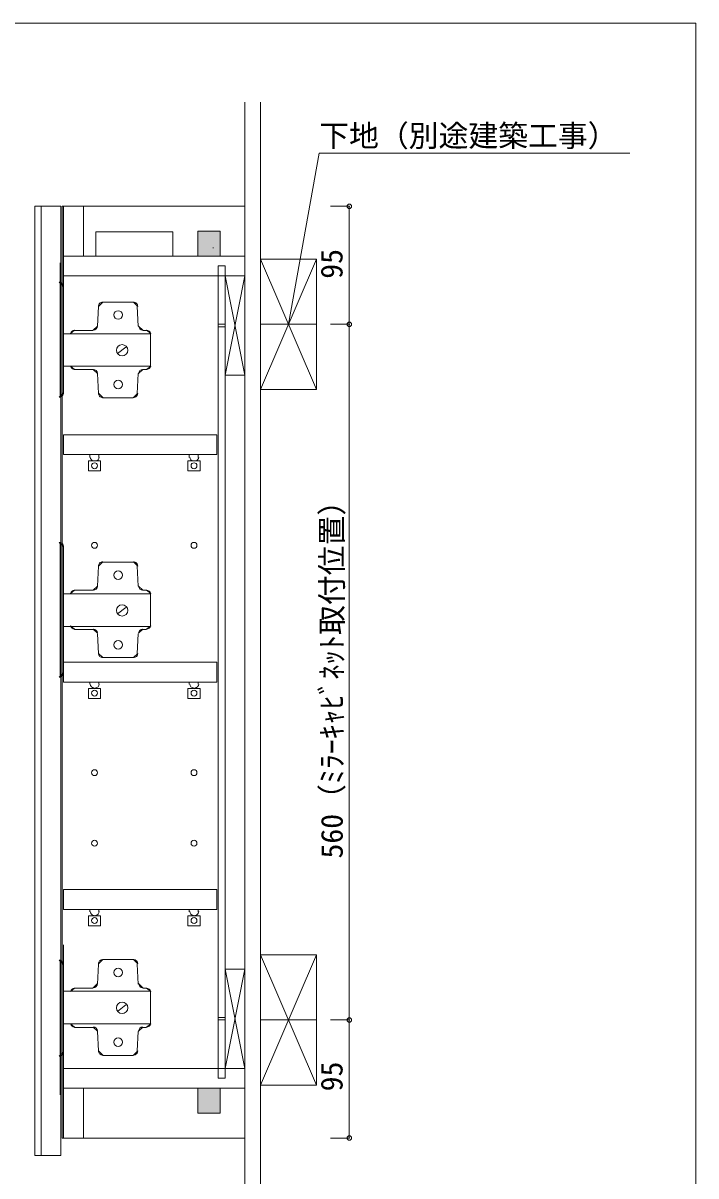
# Model space of a CAD drawing. Units: millimetres at full size, sheet at 1:6; details may follow other scales. Extents: x -1249 to 1249, y -827 to 827.
# Drawn here: x 707 to 1249, y -102 to 827 of the extents above; entities that cross this region are included whole.
import ezdxf
from ezdxf.enums import TextEntityAlignment as Align

# ---------------------------------------------------------------- set-up
doc = ezdxf.new("R2010")
doc.units = ezdxf.units.MM
doc.header["$LTSCALE"] = 6
doc.header["$PDMODE"] = 32
doc.header["$PDSIZE"] = 3.6
doc.layers.add('0-0_0', color=7, linetype='Continuous', lineweight=15)
doc.styles.add('ＭＳ ゴシック', font='')
doc.styles.get('ＭＳ ゴシック').set_extended_font_data('MS Gothic')

msp = doc.modelspace()

# ---------------------------------------------------------------- linework, layer by layer
at = {"layer": '0-0_0'}
for p, q in [((885.907, 762.813), (885.907, -370.489)), ((898.407, 762.813), (898.407, 646.791)), ((737.903, 678.984), (716.903, 678.984)), ((716.903, 678.984), (716.903, -85.016)), ((721.903, 678.984), (721.903, -85.016)), ((737.903, 664.984), (737.903, 678.984)), ((737.903, 678.984), (737.903, -85.016)), ((739.907, 638.987), (739.907, 678.984)), ((755.907, 638.987), (755.907, 678.984)), ((885.907, 633.987), (885.907, 678.984)), ((865.907, 658.987), (865.907, 638.987)), ((885.907, 663.987), (885.907, -41.017)), ((765.907, 658.487), (765.907, 638.987)), ((827.907, 658.487), (765.907, 658.487)), ((827.907, 658.487), (827.907, 638.987)), ((860.009, 645.487), (860.518, 645.487)), ((885.907, 648.987), (885.907, 543.987)), ((898.407, 646.791), (898.407, -370.489)), ((885.907, 638.987), (739.907, 638.987)), ((739.907, 622.987), (739.907, 638.987)), ((943.407, 636.487), (898.407, 531.487)), ((898.407, 636.487), (943.407, 531.487)), ((885.907, 622.987), (739.907, 622.987)), ((869.907, 630.975), (869.907, -22.848)), ((885.907, 622.987), (869.907, 542.987)), ((885.907, 542.987), (869.907, 622.987)), ((869.907, 583.987), (864.407, 583.987)), ((869.907, 581.987), (864.407, 581.987)), ((898.407, 583.987), (943.407, 583.987)), ((885.907, 542.987), (869.907, 542.987)), ((898.407, 531.487), (943.407, 531.487)), ((739.971, 495.076), (739.971, 479.076)), ((863.394, 495.076), (739.971, 495.076)), ((764.354, 473.981), (765.446, 473.981)), ((844.419, 473.981), (845.51, 473.981)), ((739.971, 312.019), (739.971, 296.019)), ((863.394, 312.019), (739.971, 312.019)), ((764.354, 290.924), (765.446, 290.924)), ((844.419, 290.924), (845.51, 290.924)), ((739.971, 128.962), (739.971, 112.962)), ((863.394, 128.962), (739.971, 128.962)), ((764.354, 107.867), (765.446, 107.867)), ((844.419, 107.867), (845.51, 107.867)), ((943.407, 76.483), (898.407, -28.517)), ((898.407, 76.483), (943.407, -28.517)), ((869.907, -15.017), (885.907, 64.983)), ((885.907, 64.153), (885.907, -25.847)), ((869.907, 25.983), (864.407, 25.983)), ((869.907, 23.983), (864.407, 23.983)), ((898.407, 23.983), (943.407, 23.983)), ((869.907, -22.848), (864.407, -22.848)), ((753.863, -31.017), (739.907, -31.017)), ((885.907, -31.017), (739.971, -31.017)), ((739.971, -31.017), (739.971, -71.016)), ((755.971, -31.017), (755.971, -71.016)), ((865.907, -31.017), (865.907, -51.017)), ((898.407, -28.517), (943.407, -28.517)), ((885.907, -71.016), (885.907, -41.017)), ((847.907, -51.017), (865.907, -51.017)), ((737.903, -85.016), (716.903, -85.016)), ((737.903, -84.016), (737.903, -85.016))]:
    msp.add_line(p, q, dxfattribs=at)
at = {"layer": '0-0_0', "color": 4, "lineweight": 9}
for p, q in [((969.918, 678.984), (954.692, 678.984)), ((969.918, 678.984), (969.918, 593.987)), ((969.918, 583.987), (954.692, 583.987)), ((969.918, 23.983), (954.692, 23.983)), ((969.918, -71.016), (954.692, -71.016))]:
    msp.add_line(p, q, dxfattribs=at)
at = {"layer": '0-0_0', "color": 8, "lineweight": 18}
for p, q in [((739.966, 614.447), (736.509, 617.904)), ((771.446, 601.891), (767.989, 598.434)), ((799.651, 598.434), (796.194, 601.891)), ((748.883, 579.328), (745.535, 576.735)), ((763.804, 579.328), (767.258, 582.628)), ((800.382, 582.628), (803.836, 579.328)), ((810.095, 576.735), (806.748, 579.328)), ((745.535, 550.259), (748.883, 547.666)), ((767.258, 544.366), (763.804, 547.666)), ((803.836, 547.666), (800.382, 544.366)), ((806.748, 547.666), (810.095, 550.259)), ((736.509, 525.453), (739.966, 528.91)), ((767.989, 528.559), (771.446, 525.102)), ((796.194, 525.102), (799.651, 528.559)), ((739.966, 405.016), (736.509, 408.473)), ((771.446, 392.824), (767.989, 389.367)), ((799.651, 389.367), (796.194, 392.824)), ((763.804, 369.897), (767.258, 373.197)), ((800.382, 373.197), (803.836, 369.897)), ((748.883, 369.897), (745.535, 367.304)), ((810.095, 367.304), (806.748, 369.897)), ((745.535, 341.191), (748.883, 338.599)), ((767.258, 335.298), (763.804, 338.599)), ((803.836, 338.599), (800.382, 335.298)), ((806.748, 338.599), (810.095, 341.191)), ((767.989, 319.128), (771.446, 315.671)), ((796.194, 315.671), (799.651, 319.128)), ((736.509, 300.022), (739.966, 303.479)), ((739.966, 68.753), (736.509, 72.21)), ((771.446, 72.561), (767.989, 69.104)), ((799.651, 69.104), (796.194, 72.561)), ((748.883, 49.633), (745.535, 47.041)), ((763.804, 49.997), (767.258, 53.298)), ((800.382, 53.298), (803.836, 49.997)), ((810.095, 47.041), (806.748, 49.633)), ((745.535, 20.928), (748.883, 18.335)), ((806.748, 18.335), (810.095, 20.928)), ((767.258, 15.035), (763.804, 18.335)), ((803.836, 18.335), (800.382, 15.035)), ((736.509, -5.241), (739.966, -1.784)), ((767.989, -0.771), (771.446, -4.228)), ((796.194, -4.228), (799.651, -0.771))]:
    msp.add_line(p, q, dxfattribs=at)
at = {"layer": '0-0_0', "color": 1, "lineweight": 18}
msp.add_line((864.33, 245.796), (864.33, 257.806), dxfattribs=at)
at = {"layer": '0-0_0', "lineweight": 18}
msp.add_lwpolyline([(-1249.379, -826.86), (1248.863, -826.86), (1248.863, 826.506), (-1249.379, 826.506)], close=True, dxfattribs=at)
at = {"layer": '0-0_0'}
for points in [[(920.907, 583.987), (945.721, 721.747), (1195.542, 721.747)], [(738.907, 633.987), (738.907, 678.984), (885.907, 678.984)], [(865.907, 658.987), (847.907, 658.987), (847.907, 638.987)], [(738.907, 633.987), (738.907, -71.016), (885.907, -71.016)], [(898.407, 636.487), (943.407, 636.487), (943.407, 531.487)], [(869.907, 630.975), (864.407, 630.975), (864.407, -22.848)], [(863.394, 495.076), (863.394, 479.076), (739.971, 479.076)], [(768.357, 476.892), (768.357, 479.076), (761.079, 479.076), (761.079, 476.892)], [(848.422, 476.892), (848.422, 479.076), (841.143, 479.076), (841.143, 476.892)], [(863.394, 312.019), (863.394, 296.019), (739.971, 296.019)], [(768.357, 294.199), (768.357, 296.019), (761.079, 296.019), (761.079, 294.199)], [(848.422, 294.199), (848.422, 296.019), (841.143, 296.019), (841.143, 294.199)], [(863.394, 128.962), (863.394, 112.962), (739.971, 112.962)], [(768.357, 111.142), (768.357, 112.962), (761.079, 112.962), (761.079, 111.142)], [(848.422, 111.142), (848.422, 112.962), (841.143, 112.962), (841.143, 111.142)], [(898.407, 76.483), (943.407, 76.483), (943.407, -28.517)], [(885.907, 64.983), (869.907, 64.983), (885.907, -15.017)], [(885.907, -15.017), (739.907, -15.017), (739.907, -31.017)], [(865.907, -31.017), (847.907, -31.017), (847.907, -51.017)]]:
    msp.add_lwpolyline(points, dxfattribs=at)
at = {"layer": '0-0_0', "color": 8, "lineweight": 18}
for points in [[(737.367, 525.089), (737.367, 633.54), (737.367, 525.089)], [(739.966, 630.265), (739.966, 528.728), (739.966, 630.265)], [(767.989, 598.252), (767.261, 582.603), (767.989, 598.252)], [(796.012, 601.891), (771.264, 601.891), (796.012, 601.891)], [(800.015, 582.603), (799.287, 598.252), (800.015, 582.603)], [(763.622, 578.964), (748.701, 578.964), (763.622, 578.964)], [(806.566, 578.964), (803.654, 578.964), (806.566, 578.964)], [(783.274, 560.403), (790.189, 565.498), (783.274, 560.403)], [(763.622, 547.666), (748.701, 547.666), (763.622, 547.666)], [(806.566, 547.666), (803.654, 547.666), (806.566, 547.666)], [(767.989, 528.377), (767.261, 544.39), (767.989, 528.377)], [(800.015, 544.39), (799.287, 528.377), (800.015, 544.39)], [(796.012, 524.738), (771.264, 524.738), (796.012, 524.738)], [(737.367, 299.658), (737.367, 408.109), (737.367, 299.658)], [(739.966, 404.834), (739.966, 303.297), (739.966, 404.834)], [(796.012, 392.46), (771.264, 392.46), (796.012, 392.46)], [(767.989, 389.185), (767.261, 373.172), (767.989, 389.185)], [(800.015, 373.172), (799.287, 389.185), (800.015, 373.172)], [(763.622, 369.897), (748.701, 369.897), (763.622, 369.897)], [(806.566, 369.897), (803.654, 369.897), (806.566, 369.897)], [(783.274, 350.972), (790.189, 356.067), (783.274, 350.972)], [(763.622, 338.235), (748.701, 338.235), (763.622, 338.235)], [(767.989, 318.946), (767.261, 334.959), (767.989, 318.946)], [(800.015, 334.959), (799.287, 318.946), (800.015, 334.959)], [(806.566, 338.235), (803.654, 338.235), (806.566, 338.235)], [(796.012, 315.671), (771.264, 315.671), (796.012, 315.671)], [(739.966, 84.571), (739.966, -16.966), (739.966, 84.571)], [(737.367, -36.241), (737.367, 72.21), (737.367, -36.241)], [(767.989, 68.922), (767.261, 52.909), (767.989, 68.922)], [(796.012, 72.561), (771.264, 72.561), (796.012, 72.561)], [(800.015, 52.909), (799.287, 68.922), (800.015, 52.909)], [(763.622, 49.633), (748.701, 49.633), (763.622, 49.633)], [(806.566, 49.633), (803.654, 49.633), (806.566, 49.633)], [(783.274, 30.709), (790.189, 36.168), (783.274, 30.709)], [(763.622, 17.971), (748.701, 17.971), (763.622, 17.971)], [(767.989, -0.953), (767.261, 14.696), (767.989, -0.953)], [(800.015, 14.696), (799.287, -0.953), (800.015, 14.696)], [(806.566, 17.971), (803.654, 17.971), (806.566, 17.971)], [(796.012, -4.592), (771.264, -4.592), (796.012, -4.592)]]:
    msp.add_lwpolyline(points, dxfattribs=at)
at = {"layer": '0-0_0', "color": 4, "lineweight": 9}
msp.add_lwpolyline([(969.918, 593.987), (969.918, 13.983), (969.918, -71.016)], dxfattribs=at)
at = {"layer": '0-0_0', "color": 8, "lineweight": 18}
for points in [[(739.966, 576.416), (809.841, 576.416), (809.841, 550.213), (739.966, 550.213), (809.841, 550.213), (809.841, 576.416)], [(739.966, 366.985), (809.841, 366.985), (809.841, 340.782), (739.966, 340.782), (809.841, 340.782), (809.841, 366.985)], [(739.966, 47.086), (809.841, 47.086), (809.841, 20.883), (739.966, 20.883), (809.841, 20.883), (809.841, 47.086)]]:
    msp.add_lwpolyline(points, close=True, dxfattribs=at)
at = {"layer": '0-0_0'}
for points in [[(769.813, 473.981), (769.813, 465.974), (759.987, 465.974), (759.987, 473.981)], [(849.878, 473.981), (849.878, 465.974), (840.052, 465.974), (840.052, 473.981)], [(769.813, 290.924), (769.813, 282.917), (759.987, 282.917), (759.987, 290.924)], [(849.878, 290.924), (849.878, 282.917), (840.052, 282.917), (840.052, 290.924)], [(769.813, 107.867), (769.813, 99.86), (759.987, 99.86), (759.987, 107.867)], [(849.878, 107.867), (849.878, 99.86), (840.052, 99.86), (840.052, 107.867)]]:
    msp.add_lwpolyline(points, close=True, dxfattribs=at)
at = {"layer": '0-0_0', "color": 8, "lineweight": 18}
for centre, radius in [((783.82, 591.519), 3.457), ((783.82, 591.519), 3.457), ((787.095, 563.133), 4.549), ((787.095, 563.133), 4.549), ((783.82, 535.474), 3.457), ((783.82, 535.474), 3.457), ((783.82, 382.088), 3.457), ((783.82, 382.088), 3.457), ((787.095, 353.702), 4.549), ((787.095, 353.702), 4.549), ((783.82, 326.043), 3.457), ((783.82, 326.043), 3.457), ((783.82, 62.189), 3.457), ((783.82, 62.189), 3.457), ((787.095, 33.802), 4.549), ((787.095, 33.802), 4.549), ((783.82, 6.144), 3.457), ((783.82, 6.144), 3.457)]:
    msp.add_circle(centre, radius, dxfattribs=at)
at = {"layer": '0-0_0'}
for centre in [(764.9, 470.159), (844.965, 470.159), (764.9, 287.102), (844.965, 287.102), (764.9, 104.045), (844.965, 104.045)]:
    msp.add_circle(centre, 2.365, dxfattribs=at)
at = {"layer": '0-0_0', "lineweight": 18}
for centre in [(764.9, 470.159), (844.965, 470.159), (764.9, 406.108), (844.965, 406.108), (764.9, 287.102), (844.965, 287.102), (764.9, 223.051), (844.965, 223.051), (764.9, 166.278), (844.965, 166.278), (764.9, 104.045), (844.965, 104.045)]:
    msp.add_circle(centre, 2.365, dxfattribs=at)
at = {"layer": '0-0_0', "color": 8, "lineweight": 18}
for centre, start, end in [((736.509, 614.447), 359.99996, 90.00004), ((771.446, 598.434), 89.99996, 180.00004), ((796.194, 598.434), 359.99996, 90.00004), ((748.883, 575.87), 90, 165.52001), ((763.804, 582.785), 269.99997, 357.39629), ((803.836, 582.785), 182.60371, 270.00003), ((806.748, 575.87), 14.47999, 90), ((748.883, 551.123), 194.47999, 270), ((763.804, 544.208), 2.60371, 90.00003), ((803.836, 544.208), 89.99997, 177.39629), ((806.748, 551.123), 270, 345.52001), ((736.509, 528.91), 269.99996, 0.00004), ((771.446, 528.559), 179.99996, 270.00004), ((796.194, 528.559), 269.99996, 0.00004), ((736.509, 405.016), 359.99996, 90.00004), ((771.446, 389.367), 89.99996, 180.00004), ((796.194, 389.367), 359.99996, 90.00004), ((763.804, 373.354), 269.99997, 357.39629), ((803.836, 373.354), 182.60371, 270.00003), ((748.883, 366.439), 90, 165.52001), ((806.748, 366.439), 14.47999, 90), ((748.883, 342.056), 194.47999, 270), ((763.804, 335.141), 2.60371, 90.00003), ((803.836, 335.141), 89.99997, 177.39629), ((806.748, 342.056), 270, 345.52001), ((771.446, 319.128), 179.99996, 270.00004), ((796.194, 319.128), 269.99996, 0.00004), ((736.509, 303.479), 269.99996, 0.00004), ((736.509, 68.753), 359.99996, 90.00004), ((771.446, 69.104), 89.99996, 180.00004), ((796.194, 69.104), 359.99996, 90.00004), ((748.883, 46.176), 90, 165.52001), ((763.804, 53.455), 269.99997, 357.39629), ((803.836, 53.455), 182.60371, 270.00003), ((806.748, 46.176), 14.47999, 90), ((748.883, 21.793), 194.47999, 270), ((806.748, 21.793), 270, 345.52001), ((763.804, 14.878), 2.60371, 90.00003), ((803.836, 14.878), 89.99997, 177.39629), ((736.509, -1.784), 269.99996, 0.00004), ((771.446, -0.771), 179.99996, 270.00004), ((796.194, -0.771), 269.99996, 0.00004)]:
    msp.add_arc(centre, 3.457, start, end, dxfattribs=at)
at = {"layer": '0-0_0'}
for centre, start, end in [((764.536, 477.074), 180, 270), ((765.628, 477.074), 270, 360), ((844.601, 477.074), 180, 270), ((845.692, 477.074), 270, 360), ((764.536, 294.381), 180, 270), ((765.628, 294.381), 270, 360), ((844.601, 294.381), 180, 270), ((845.692, 294.381), 270, 360), ((764.536, 111.324), 180, 270), ((765.628, 111.324), 270, 360), ((844.601, 111.324), 180, 270), ((845.692, 111.324), 270, 360)]:
    msp.add_arc(centre, 3.093, start, end, dxfattribs=at)
at = {"layer": '0-0_0', "color": 6}
for p in [(969.918, 678.984), (969.918, 583.987), (969.918, 23.983), (969.918, -71.016)]:
    msp.add_point(p, dxfattribs=at)
at = {"layer": '0-0_0', "color": 9}
for points in [[(847.907, 658.987), (847.907, 638.987), (865.907, 658.987), (865.907, 638.987)], [(847.907, -31.017), (847.907, -51.017), (865.907, -31.017), (865.907, -51.017)]]:
    msp.add_solid(points, dxfattribs=at)

# ---------------------------------------------------------------- texts
at = {"layer": '0-0_0', "style": 'ＭＳ ゴシック'}
msp.add_text('下地（別途建築工事）', height=17.6, dxfattribs=at).set_placement((945.721, 721.747), align=Align.BOTTOM_LEFT)
for s, p in [('95', (969.741, 620.683)), ('560（ﾐﾗｰｷｬﾋﾞﾈｯﾄ取付位置）', (969.918, 153.985)), ('95', (969.775, -33.454))]:
    msp.add_text(s, height=17.6, rotation=90, dxfattribs=at).set_placement(p, align=Align.BOTTOM_LEFT)

doc.saveas('drawing.dxf')
